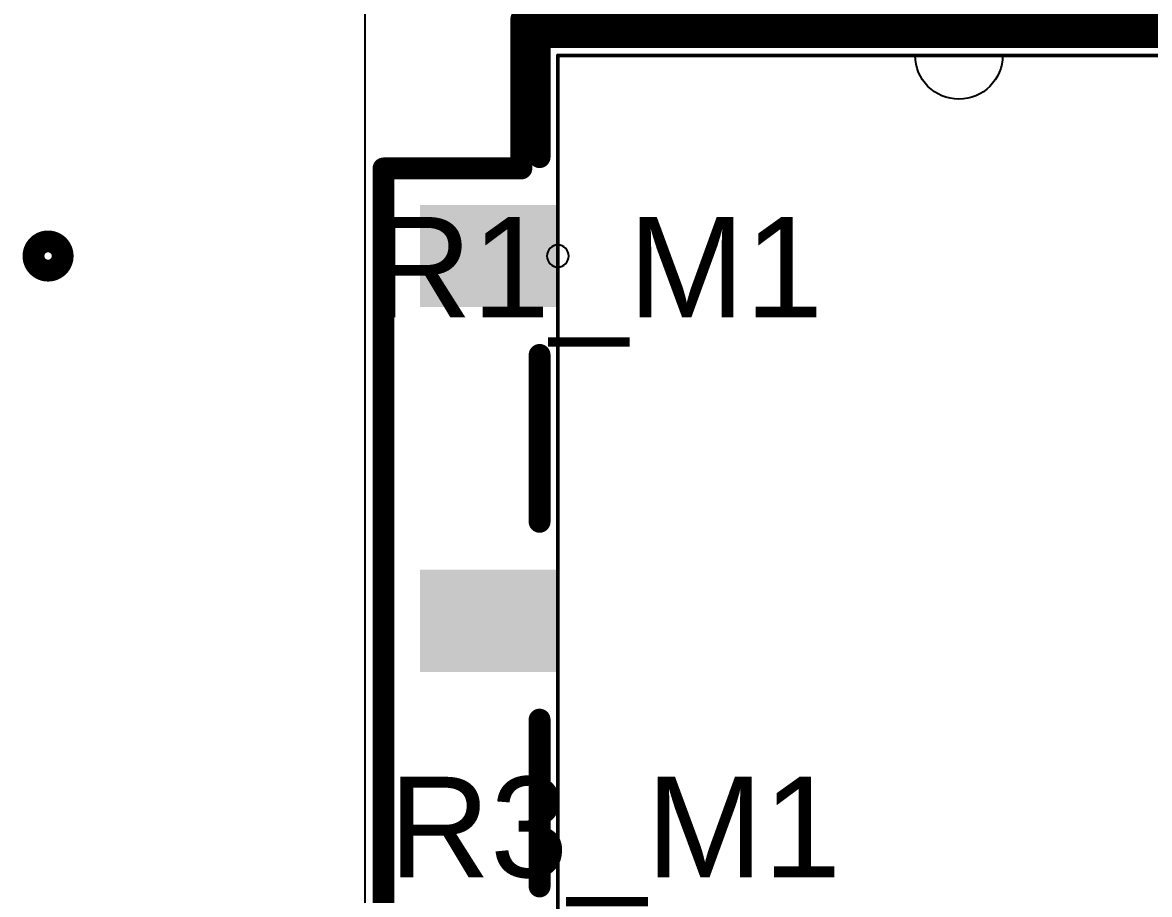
# Model space of a CAD drawing. Header units: inches. Extents: x -1.3 to 11.9, y -6.8 to 4.2.
# Drawn here: x 1.9932 to 2.3023, y 2.1199 to 2.359 of the extents above; entities that cross this region are included whole.
import ezdxf

# ---------------------------------------------------------------- set-up
doc = ezdxf.new("R2010")
doc.units = ezdxf.units.IN
doc.header["$MEASUREMENT"] = 0
for name, color, linetype in [('AB', 56, 'Continuous'), ('Mechanical 13', 56, 'Continuous'), ('POT_INFO', 56, 'Continuous'), ('TOP', 1, 'Continuous'), ('Top Overlay', 2, 'Continuous'), ('Top Paste', 8, 'Continuous'), ('Top Solder', 216, 'Continuous')]:
    doc.layers.add(name, color=color, linetype=linetype)
doc.styles.add('Arial', font='', dxfattribs={"height": 0.2})
doc.styles.get('Arial').set_extended_font_data('Arial')

# ---------------------------------------------------------------- blocks, each defined once
blk = doc.blocks.new('CD542_MNC_343')
at = {"layer": 'TOP'}
for points in [[(-0.14781, 0.11402), (-0.11, 0.11402), (-0.11, 0.08598), (-0.14781, 0.08598)], [(-0.14781, 0.01402), (-0.11, 0.01402), (-0.11, -0.01402), (-0.14781, -0.01402)]]:
    blk.add_hatch(color=1, dxfattribs=at).paths.add_polyline_path(points)
at = {"layer": 'Top Paste'}
for points in [[(-0.14781, 0.11402), (-0.11, 0.11402), (-0.11, 0.08598), (-0.14781, 0.08598)], [(-0.14781, 0.01402), (-0.11, 0.01402), (-0.11, -0.01402), (-0.14781, -0.01402)]]:
    blk.add_hatch(color=8, dxfattribs=at).paths.add_polyline_path(points)
at = {"layer": 'Top Solder'}
for points in [[(-0.14781, 0.11402), (-0.11, 0.11402), (-0.11, 0.08598), (-0.14781, 0.08598)], [(-0.14781, 0.01402), (-0.11, 0.01402), (-0.11, -0.01402), (-0.14781, -0.01402)]]:
    blk.add_hatch(color=216, dxfattribs=at).paths.add_polyline_path(points)
at = {"layer": 'AB'}
blk.add_line((-0.16281, -0.17), (-0.16281, 0.17), dxfattribs=at)
at = {"layer": 'Mechanical 13'}
for points, format in [([(-0.11, 0.155, 0.001, 0.001, 0), (0.11, 0.155, 0.001, 0.001, 0)], "xyseb"), ([(-0.11, -0.155, 0.001, 0.001, 0), (-0.11, 0.155, 0.001, 0.001, 0)], "xyseb"), ([(0.012, 0.155, -1), (-0.012, 0.155)], "xyb")]:
    blk.add_lwpolyline(points, format=format, dxfattribs=at)
for points, format in [([(-0.11025, 0.155, 0.0005, 0.0005, 1), (-0.10975, 0.155, 0.0005, 0.0005, 1)], "xyseb"), ([(-0.11025, 0.155, 0.0005, 0.0005, 1), (-0.10975, 0.155, 0.0005, 0.0005, 1)], "xyseb"), ([(-0.012, 0.155, 1), (-0.012, 0.155, 1)], "xyb"), ([(0.012, 0.155, 1), (0.012, 0.155, 1)], "xyb"), ([(-0.107, 0.1, 1), (-0.113, 0.1, 1)], "xyb"), ([(-0.113, 0.1, 1), (-0.113, 0.1, 1)], "xyb"), ([(-0.107, 0.1, 1), (-0.107, 0.1, 1)], "xyb")]:
    blk.add_lwpolyline(points, format=format, close=True, dxfattribs=at)
at = {"layer": 'POT_INFO'}
for p, q in [((-0.12, 0.12402), (-0.12, 0.165)), ((-0.15781, -0.12402), (-0.15781, 0.12402)), ((-0.15781, 0.12402), (-0.12, 0.12402))]:
    blk.add_line(p, q, dxfattribs=at)
for points in [[(-0.12, 0.12402, 0.006, 0.006, 0), (-0.12, 0.165, 0.006, 0.006, 0)], [(-0.12, 0.165, 0.006, 0.006, 0), (0.12, 0.165, 0.006, 0.006, 0)], [(-0.15781, -0.12402, 0.006, 0.006, 0), (-0.15781, 0.12402, 0.006, 0.006, 0)], [(-0.15781, 0.12402, 0.006, 0.006, 0), (-0.12, 0.12402, 0.006, 0.006, 0)]]:
    blk.add_lwpolyline(points, format="xyseb", dxfattribs=at)
for points in [[(-0.1215, 0.165, 0.003, 0.003, 1), (-0.1185, 0.165, 0.003, 0.003, 1)], [(-0.1215, 0.165, 0.003, 0.003, 1), (-0.1185, 0.165, 0.003, 0.003, 1)], [(-0.15931, 0.12402, 0.003, 0.003, 1), (-0.15631, 0.12402, 0.003, 0.003, 1)], [(-0.15931, 0.12402, 0.003, 0.003, 1), (-0.15631, 0.12402, 0.003, 0.003, 1)], [(-0.1215, 0.12402, 0.003, 0.003, 1), (-0.1185, 0.12402, 0.003, 0.003, 1)], [(-0.1215, 0.12402, 0.003, 0.003, 1), (-0.1185, 0.12402, 0.003, 0.003, 1)]]:
    blk.add_lwpolyline(points, format="xyseb", close=True, dxfattribs=at)
at = {"layer": 'Top Overlay'}
for points in [[(-0.115, 0.16, 0.006, 0.006, 0), (0.115, 0.16, 0.006, 0.006, 0)], [(-0.115, 0.12712, 0.006, 0.006, 0), (-0.115, 0.16, 0.006, 0.006, 0)], [(-0.115, 0.02712, 0.006, 0.006, 0), (-0.115, 0.07288, 0.006, 0.006, 0)], [(-0.115, -0.07288, 0.006, 0.006, 0), (-0.115, -0.02712, 0.006, 0.006, 0)]]:
    blk.add_lwpolyline(points, format="xyseb", dxfattribs=at)
for points in [[(-0.1165, 0.16, 0.003, 0.003, 1), (-0.1135, 0.16, 0.003, 0.003, 1)], [(-0.1165, 0.16, 0.003, 0.003, 1), (-0.1135, 0.16, 0.003, 0.003, 1)], [(-0.1165, 0.12712, 0.003, 0.003, 1), (-0.1135, 0.12712, 0.003, 0.003, 1)], [(-0.24581, 0.1, 0.006, 0.006, 1), (-0.25381, 0.1, 0.006, 0.006, 1)], [(-0.25531, 0.1, 0.003, 0.003, 1), (-0.25231, 0.1, 0.003, 0.003, 1)], [(-0.24731, 0.1, 0.003, 0.003, 1), (-0.24431, 0.1, 0.003, 0.003, 1)], [(-0.1165, 0.07288, 0.003, 0.003, 1), (-0.1135, 0.07288, 0.003, 0.003, 1)], [(-0.1165, 0.02712, 0.003, 0.003, 1), (-0.1135, 0.02712, 0.003, 0.003, 1)], [(-0.1165, -0.02712, 0.003, 0.003, 1), (-0.1135, -0.02712, 0.003, 0.003, 1)], [(-0.1165, -0.07288, 0.003, 0.003, 1), (-0.1135, -0.07288, 0.003, 0.003, 1)]]:
    blk.add_lwpolyline(points, format="xyseb", close=True, dxfattribs=at)

msp = doc.modelspace()

# ---------------------------------------------------------------- block references
msp.add_blockref('CD542_MNC_343', (2.25, 2.195))

# ---------------------------------------------------------------- texts
at = {"layer": 'Top Overlay', "style": 'Arial'}
for s, p in [('R1_M1', (2.08865, 2.27815)), ('R3_M1', (2.09365, 2.12465))]:
    msp.add_text(s, height=0.027559, dxfattribs=at).set_placement(p)

doc.saveas('drawing.dxf')
